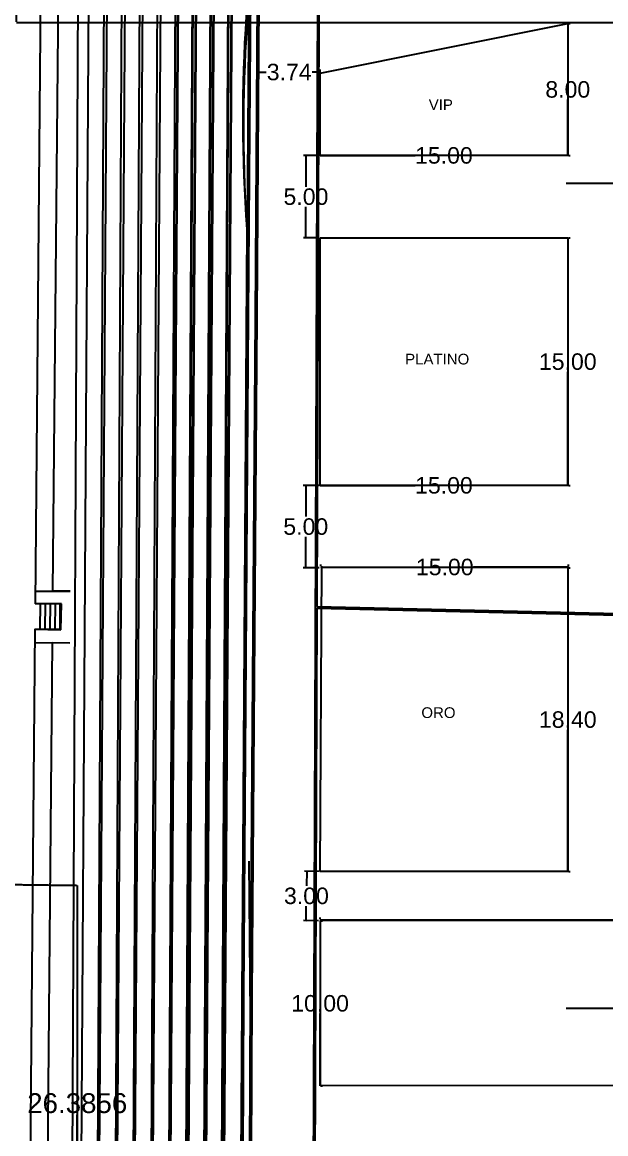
# Model space of a CAD drawing. Header units: millimetres. Extents: x 793 to 3159, y 750 to 2095.
# Drawn here: x 1340.3 to 1375.7, y 868.8 to 936.2 of the extents above; entities that cross this region are included whole.
import ezdxf

# ---------------------------------------------------------------- set-up
doc = ezdxf.new("R2010")
doc.units = ezdxf.units.MM
doc.linetypes.add('CONTINUA', pattern=[0])
for name, color, linetype in [('A-PISO-LIMITE', 42, 'Continuous'), ('A-PROY', 252, 'Continuous'), ('DIMEN', 7, 'Continuous'), ('escalones', 7, 'Continuous'), ('GUARNICIONES DE CAMPO FUTBOL', 9, 'Continuous'), ('PISTA DE ATLETISMO', 22, 'Continuous'), ('poligono real existente', 210, 'Continuous'), ('RETUTM01', 8, 'Continuous')]:
    doc.layers.add(name, color=color, linetype=linetype)
doc.styles.add('kobalt-240', font='arial.ttf', dxfattribs={"height": 6.5})
doc.styles.get("Standard").update_dxf_attribs({"font": 'arial.ttf'})
doc.dimstyles.new('kobalt-dim-planta', dxfattribs={"dimtxt": 10, "dimasz": 1, "dimexe": 1.5, "dimexo": 0.5, "dimgap": 1, "dimtad": 0, "dimtih": 1, "dimtoh": 1, "dimzin": 0, "dimdsep": 46, "dimtxsty": 'Standard', "dimblk": 'ARCHTICK', "dimcen": 0.8, "dimclrd": 256, "dimclre": 256, "dimclrt": 256, "dimadec": 0, "dimazin": 0, "dimtfac": 1, "dimtofl": 0, "dimtmove": 1, "dimatfit": 3, "dimfxl": 1, "dimtolj": 1, "dimtzin": 0, "dimarcsym": 0})
doc.dimstyles.get("Standard").update_dxf_attribs({"dimtxt": 1.2, "dimasz": 0.18, "dimexe": 0.18, "dimexo": 0.0625, "dimgap": 0.09, "dimtad": 0, "dimtih": 1, "dimtoh": 1, "dimdec": 4, "dimlfac": -1, "dimzin": 0, "dimdsep": 46, "dimtxsty": 'Standard', "dimcen": 0.09, "dimadec": 0, "dimazin": 0, "dimtfac": 1, "dimtdec": 4, "dimtofl": 0, "dimtmove": 0, "dimatfit": 3, "dimfxl": 1, "dimtolj": 1, "dimtzin": 0, "dimarcsym": 0})

# ---------------------------------------------------------------- blocks, each defined once
blk = doc.blocks.new('A$C6A1540C3')
at = {"layer": 'RETUTM01', "color": 8, "linetype": 'Continuous'}
for p, q in [((3.75, 7.5), (3.75, 0)), ((0, 3.75), (7.5, 3.75))]:
    blk.add_line(p, q, dxfattribs=at)
blk = doc.blocks.new('A$C01AD1605')
at = {"layer": 'GUARNICIONES DE CAMPO FUTBOL', "elevation": -294.174}
for points in [[(20.197, -13.244), (20.043, -35.664), (19.753, -76.862), (19.699, -91.506)], [(20.297, -13.245), (20.143, -35.665), (19.853, -76.863), (19.799, -91.507)], [(20.709, -13.29), (20.55, -35.738), (20.253, -76.865), (20.196, -91.411)], [(20.809, -13.291), (20.65, -35.739), (20.353, -76.866), (20.296, -91.411)]]:
    blk.add_lwpolyline(points, dxfattribs=at)
at = {"layer": 'PISTA DE ATLETISMO'}
blk.add_line((20.058, -30.389, -294.108), (19.671, -88.607, -294.065), dxfattribs=at)
blk.add_arc((111.554, -23.632, -294.043), 91.745, 168.11125, 184.22341, dxfattribs=at)
blk = doc.blocks.new('_ArchTick')
at = {"color": 0, "linetype": 'ByBlock', "const_width": 0.15}
blk.add_lwpolyline([(-0.5, -0.5), (0.5, 0.5)], dxfattribs=at)
blk = doc.blocks.new('*D157')
at = {"layer": 'Defpoints', "color": 0, "transparency": 16777216}
for p in [(1358.356, 928.116), (1358.356, 928.116), (1373.356, 928.116)]:
    blk.add_point(p, dxfattribs=at)
at = {"layer": 'DIMEN', "lineweight": -2, "transparency": 16777216}
for p, q in [((1358.356, 928.166), (1358.356, 928.266)), ((1358.356, 928.116), (1364.118, 928.116)), ((1373.356, 928.116), (1367.595, 928.116)), ((1373.356, 928.166), (1373.356, 928.266))]:
    blk.add_line(p, q, dxfattribs=at)
at = {"layer": 'DIMEN', "lineweight": -2, "transparency": 16777216, "xscale": 0.1, "yscale": 0.1, "zscale": 0.1, "rotation": 180}
blk.add_blockref('_ArchTick', (1358.356, 928.116), dxfattribs=at)
at = {"layer": 'DIMEN', "lineweight": -2, "transparency": 16777216, "xscale": 0.1, "yscale": 0.1, "zscale": 0.1}
blk.add_blockref('_ArchTick', (1373.356, 928.116), dxfattribs=at)
at = {"layer": 'DIMEN', "transparency": 16777216, "insert": (1365.856, 928.116), "char_height": 1, "attachment_point": 5}
blk.add_mtext('\\A1;15.00', dxfattribs=at)
blk = doc.blocks.new('*D158')
at = {"layer": 'Defpoints', "color": 0, "transparency": 16777216}
for p in [(1373.356, 936.116), (1373.356, 928.116), (1373.356, 928.116)]:
    blk.add_point(p, dxfattribs=at)
at = {"layer": 'DIMEN', "lineweight": -2, "transparency": 16777216}
for p, q in [((1373.356, 936.116), (1373.356, 932.726)), ((1373.406, 936.116), (1373.506, 936.116)), ((1373.356, 928.116), (1373.356, 931.505)), ((1373.406, 928.116), (1373.506, 928.116))]:
    blk.add_line(p, q, dxfattribs=at)
at = {"layer": 'DIMEN', "lineweight": -2, "transparency": 16777216, "xscale": 0.1, "yscale": 0.1, "zscale": 0.1}
for p, rotation in [((1373.356, 936.116), 90), ((1373.356, 928.116), 270)]:
    blk.add_blockref('_ArchTick', p, dxfattribs=dict(at, rotation=rotation))
at = {"layer": 'DIMEN', "transparency": 16777216, "insert": (1373.356, 932.116), "char_height": 1, "attachment_point": 5}
blk.add_mtext('\\A1;8.00', dxfattribs=at)
blk = doc.blocks.new('*D159')
at = {"layer": 'Defpoints', "color": 0, "transparency": 16777216}
for p in [(1358.356, 908.116), (1358.356, 908.116), (1373.356, 908.116)]:
    blk.add_point(p, dxfattribs=at)
at = {"layer": 'DIMEN', "lineweight": -2, "transparency": 16777216}
for p, q in [((1358.356, 908.166), (1358.356, 908.266)), ((1358.356, 908.116), (1364.118, 908.116)), ((1373.356, 908.116), (1367.595, 908.116)), ((1373.356, 908.166), (1373.356, 908.266))]:
    blk.add_line(p, q, dxfattribs=at)
at = {"layer": 'DIMEN', "lineweight": -2, "transparency": 16777216, "xscale": 0.1, "yscale": 0.1, "zscale": 0.1, "rotation": 180}
blk.add_blockref('_ArchTick', (1358.356, 908.116), dxfattribs=at)
at = {"layer": 'DIMEN', "lineweight": -2, "transparency": 16777216, "xscale": 0.1, "yscale": 0.1, "zscale": 0.1}
blk.add_blockref('_ArchTick', (1373.356, 908.116), dxfattribs=at)
at = {"layer": 'DIMEN', "transparency": 16777216, "insert": (1365.856, 908.116), "char_height": 1, "attachment_point": 5}
blk.add_mtext('\\A1;15.00', dxfattribs=at)
blk = doc.blocks.new('*D160')
at = {"layer": 'Defpoints', "color": 0, "transparency": 16777216}
for p in [(1373.356, 923.116), (1373.356, 908.116), (1373.356, 908.116)]:
    blk.add_point(p, dxfattribs=at)
at = {"layer": 'DIMEN', "lineweight": -2, "transparency": 16777216}
for p, q in [((1373.356, 923.116), (1373.356, 916.226)), ((1373.406, 923.116), (1373.506, 923.116)), ((1373.356, 908.116), (1373.356, 915.005)), ((1373.406, 908.116), (1373.506, 908.116))]:
    blk.add_line(p, q, dxfattribs=at)
at = {"layer": 'DIMEN', "lineweight": -2, "transparency": 16777216, "xscale": 0.1, "yscale": 0.1, "zscale": 0.1}
for p, rotation in [((1373.356, 923.116), 90), ((1373.356, 908.116), 270)]:
    blk.add_blockref('_ArchTick', p, dxfattribs=dict(at, rotation=rotation))
at = {"layer": 'DIMEN', "transparency": 16777216, "insert": (1373.356, 915.616), "char_height": 1, "attachment_point": 5}
blk.add_mtext('\\A1;15.00', dxfattribs=at)
blk = doc.blocks.new('*D169')
at = {"layer": 'Defpoints', "color": 0, "transparency": 16777216}
for p in [(1358.406, 903.166), (1373.406, 903.166), (1373.406, 903.166)]:
    blk.add_point(p, dxfattribs=at)
at = {"layer": 'DIMEN', "lineweight": -2, "transparency": 16777216}
for p, q in [((1358.406, 903.216), (1358.406, 903.316)), ((1358.406, 903.166), (1364.168, 903.166)), ((1373.406, 903.166), (1367.645, 903.166)), ((1373.406, 903.216), (1373.406, 903.316))]:
    blk.add_line(p, q, dxfattribs=at)
at = {"layer": 'DIMEN', "lineweight": -2, "transparency": 16777216, "xscale": 0.1, "yscale": 0.1, "zscale": 0.1, "rotation": 180}
blk.add_blockref('_ArchTick', (1358.406, 903.166), dxfattribs=at)
at = {"layer": 'DIMEN', "lineweight": -2, "transparency": 16777216, "xscale": 0.1, "yscale": 0.1, "zscale": 0.1}
blk.add_blockref('_ArchTick', (1373.406, 903.166), dxfattribs=at)
at = {"layer": 'DIMEN', "transparency": 16777216, "insert": (1365.906, 903.166), "char_height": 1, "attachment_point": 5}
blk.add_mtext('\\A1;15.00', dxfattribs=at)
blk = doc.blocks.new('*D172')
at = {"layer": 'Defpoints', "color": 0, "transparency": 16777216}
for p in [(1373.356, 903.116), (1373.356, 884.716), (1373.356, 884.716)]:
    blk.add_point(p, dxfattribs=at)
at = {"layer": 'DIMEN', "lineweight": -2, "transparency": 16777216}
for p, q in [((1373.356, 903.116), (1373.356, 894.526)), ((1373.406, 903.116), (1373.506, 903.116)), ((1373.356, 884.716), (1373.356, 893.305)), ((1373.406, 884.716), (1373.506, 884.716))]:
    blk.add_line(p, q, dxfattribs=at)
at = {"layer": 'DIMEN', "lineweight": -2, "transparency": 16777216, "xscale": 0.1, "yscale": 0.1, "zscale": 0.1}
for p, rotation in [((1373.356, 903.116), 90), ((1373.356, 884.716), 270)]:
    blk.add_blockref('_ArchTick', p, dxfattribs=dict(at, rotation=rotation))
at = {"layer": 'DIMEN', "transparency": 16777216, "insert": (1373.356, 893.916), "char_height": 1, "attachment_point": 5}
blk.add_mtext('\\A1;18.40', dxfattribs=at)
blk = doc.blocks.new('*D177')
at = {"layer": 'Defpoints', "color": 0, "transparency": 16777216}
for p in [(1358.356, 881.767), (1358.356, 881.767), (1429.285, 881.767)]:
    blk.add_point(p, dxfattribs=at)
at = {"layer": 'DIMEN', "lineweight": -2, "transparency": 16777216}
for p, q in [((1358.356, 881.817), (1358.356, 881.917)), ((1358.356, 881.767), (1392.038, 881.767)), ((1429.285, 881.767), (1395.604, 881.767)), ((1429.285, 881.817), (1429.285, 881.917))]:
    blk.add_line(p, q, dxfattribs=at)
at = {"layer": 'DIMEN', "lineweight": -2, "transparency": 16777216, "xscale": 0.1, "yscale": 0.1, "zscale": 0.1, "rotation": 180}
blk.add_blockref('_ArchTick', (1358.356, 881.767), dxfattribs=at)
at = {"layer": 'DIMEN', "lineweight": -2, "transparency": 16777216, "xscale": 0.1, "yscale": 0.1, "zscale": 0.1}
blk.add_blockref('_ArchTick', (1429.285, 881.767), dxfattribs=at)
at = {"layer": 'DIMEN', "transparency": 16777216, "insert": (1393.821, 881.767), "char_height": 1, "attachment_point": 5}
blk.add_mtext('\\A1;70.93', dxfattribs=at)
blk = doc.blocks.new('*D178')
at = {"layer": 'Defpoints', "color": 0, "transparency": 16777216}
for p in [(1358.356, 881.716), (1358.356, 871.716), (1358.356, 871.716)]:
    blk.add_point(p, dxfattribs=at)
at = {"layer": 'DIMEN', "lineweight": -2, "transparency": 16777216}
for p, q in [((1358.356, 881.716), (1358.356, 877.326)), ((1358.406, 881.716), (1358.506, 881.716)), ((1358.356, 871.716), (1358.356, 876.105)), ((1358.406, 871.716), (1358.506, 871.716))]:
    blk.add_line(p, q, dxfattribs=at)
at = {"layer": 'DIMEN', "lineweight": -2, "transparency": 16777216, "xscale": 0.1, "yscale": 0.1, "zscale": 0.1}
for p, rotation in [((1358.356, 881.716), 90), ((1358.356, 871.716), 270)]:
    blk.add_blockref('_ArchTick', p, dxfattribs=dict(at, rotation=rotation))
at = {"layer": 'DIMEN', "transparency": 16777216, "insert": (1358.356, 876.716), "char_height": 1, "attachment_point": 5}
blk.add_mtext('\\A1;10.00', dxfattribs=at)
blk = doc.blocks.new('*D181')
at = {"layer": 'Defpoints', "color": 0, "transparency": 16777216}
for p in [(1358.356, 928.116), (1357.501, 923.116), (1358.356, 923.116)]:
    blk.add_point(p, dxfattribs=at)
at = {"layer": 'DIMEN', "lineweight": -2, "transparency": 16777216}
for p, q in [((1358.306, 928.116), (1357.351, 928.116)), ((1357.501, 928.116), (1357.501, 926.226)), ((1357.501, 923.116), (1357.501, 925.005)), ((1358.306, 923.116), (1357.351, 923.116))]:
    blk.add_line(p, q, dxfattribs=at)
at = {"layer": 'DIMEN', "lineweight": -2, "transparency": 16777216, "xscale": 0.1, "yscale": 0.1, "zscale": 0.1}
for p, rotation in [((1357.501, 928.116), 90), ((1357.501, 923.116), 270)]:
    blk.add_blockref('_ArchTick', p, dxfattribs=dict(at, rotation=rotation))
at = {"layer": 'DIMEN', "transparency": 16777216, "insert": (1357.501, 925.616), "char_height": 1, "attachment_point": 5}
blk.add_mtext('\\A1;5.00', dxfattribs=at)
blk = doc.blocks.new('*D182')
at = {"layer": 'Defpoints', "color": 0, "transparency": 16777216}
for p in [(1358.356, 908.116), (1357.49, 903.116), (1358.356, 903.116)]:
    blk.add_point(p, dxfattribs=at)
at = {"layer": 'DIMEN', "lineweight": -2, "transparency": 16777216}
for p, q in [((1358.306, 908.116), (1357.34, 908.116)), ((1357.49, 908.116), (1357.49, 906.226)), ((1357.49, 903.116), (1357.49, 905.005)), ((1358.306, 903.116), (1357.34, 903.116))]:
    blk.add_line(p, q, dxfattribs=at)
at = {"layer": 'DIMEN', "lineweight": -2, "transparency": 16777216, "xscale": 0.1, "yscale": 0.1, "zscale": 0.1}
for p, rotation in [((1357.49, 908.116), 90), ((1357.49, 903.116), 270)]:
    blk.add_blockref('_ArchTick', p, dxfattribs=dict(at, rotation=rotation))
at = {"layer": 'DIMEN', "transparency": 16777216, "insert": (1357.49, 905.616), "char_height": 1, "attachment_point": 5}
blk.add_mtext('\\A1;5.00', dxfattribs=at)
blk = doc.blocks.new('*D183')
at = {"layer": 'Defpoints', "color": 0, "transparency": 16777216}
for p in [(1358.356, 884.716), (1357.505, 881.73), (1358.306, 881.717)]:
    blk.add_point(p, dxfattribs=at)
at = {"layer": 'DIMEN', "lineweight": -2, "transparency": 16777216}
for p, q in [((1358.306, 884.717), (1357.405, 884.732)), ((1357.555, 884.729), (1357.54, 883.841)), ((1357.505, 881.73), (1357.52, 882.619)), ((1358.256, 881.718), (1357.355, 881.733))]:
    blk.add_line(p, q, dxfattribs=at)
at = {"layer": 'DIMEN', "lineweight": -2, "transparency": 16777216, "xscale": 0.1, "yscale": 0.1, "zscale": 0.1}
for p, rotation in [((1357.555, 884.729), 89.04481927673099), ((1357.505, 881.73), 269.0448192767309)]:
    blk.add_blockref('_ArchTick', p, dxfattribs=dict(at, rotation=rotation))
at = {"layer": 'DIMEN', "transparency": 16777216, "insert": (1357.53, 883.23), "char_height": 1, "attachment_point": 5}
blk.add_mtext('\\A1;3.00', dxfattribs=at)
blk = doc.blocks.new('*D184')
at = {"layer": 'Defpoints', "color": 0, "transparency": 16777216}
for p in [(1354.62, 933.17), (1354.62, 933.116), (1358.356, 933.116)]:
    blk.add_point(p, dxfattribs=at)
at = {"layer": 'DIMEN', "lineweight": -2, "transparency": 16777216}
for p, q in [((1354.62, 933.166), (1354.62, 933.32)), ((1358.356, 933.166), (1358.356, 933.32)), ((1354.62, 933.17), (1355.092, 933.17)), ((1358.356, 933.17), (1357.884, 933.17))]:
    blk.add_line(p, q, dxfattribs=at)
at = {"layer": 'DIMEN', "lineweight": -2, "transparency": 16777216, "xscale": 0.1, "yscale": 0.1, "zscale": 0.1, "rotation": 180}
blk.add_blockref('_ArchTick', (1354.62, 933.17), dxfattribs=at)
at = {"layer": 'DIMEN', "lineweight": -2, "transparency": 16777216, "xscale": 0.1, "yscale": 0.1, "zscale": 0.1}
blk.add_blockref('_ArchTick', (1358.356, 933.17), dxfattribs=at)
at = {"layer": 'DIMEN', "transparency": 16777216, "insert": (1356.488, 933.17), "char_height": 1, "attachment_point": 5}
blk.add_mtext('\\A1;3.74', dxfattribs=at)
blk = doc.blocks.new('*D201')
at = {"layer": 'Defpoints', "color": 0, "lineweight": -2, "transparency": 16777216}
for p, q in [((1325.973, 884.071), (1331.723, 884.001)), ((1325.792, 884.011), (1325.79, 883.894)), ((1343.463, 883.857), (1337.713, 883.927)), ((1343.642, 883.792), (1343.641, 883.674))]:
    blk.add_line(p, q, dxfattribs=at)
at = {"layer": 'Defpoints', "color": 0, "transparency": 16777216}
for p in [(1325.793, 884.074, 289.168), (1343.643, 883.854, 289.088), (1343.643, 883.854)]:
    blk.add_point(p, dxfattribs=at)
for points in [[(1325.973, 884.101), (1325.972, 884.041), (1325.793, 884.074)], [(1343.463, 883.887), (1343.462, 883.827), (1343.643, 883.854)]]:
    blk.add_solid(points, dxfattribs=at)
at = {"layer": 'Defpoints', "color": 0, "transparency": 16777216, "insert": (1334.718, 883.964), "char_height": 1.2, "attachment_point": 5}
blk.add_mtext('\\A1;17.8515', dxfattribs=at)
blk = doc.blocks.new('*D202')
at = {"layer": 'Defpoints', "color": 0, "lineweight": -2, "transparency": 16777216}
for p, q in [((1343.58, 883.854), (1343.463, 883.854)), ((1343.643, 883.674), (1343.651, 871.365)), ((1343.66, 857.649), (1343.652, 869.958)), ((1343.723, 857.469), (1343.84, 857.469))]:
    blk.add_line(p, q, dxfattribs=at)
at = {"layer": 'Defpoints', "color": 0, "transparency": 16777216}
for p in [(1343.643, 883.854, 289.088), (1343.66, 857.469), (1343.66, 857.469)]:
    blk.add_point(p, dxfattribs=at)
for points in [[(1343.673, 883.674), (1343.613, 883.674), (1343.643, 883.854)], [(1343.69, 857.649), (1343.63, 857.649), (1343.66, 857.469)]]:
    blk.add_solid(points, dxfattribs=at)
at = {"layer": 'Defpoints', "color": 0, "transparency": 16777216, "insert": (1343.651, 870.662), "char_height": 1.2, "attachment_point": 5}
blk.add_mtext('\\A1;26.3856', dxfattribs=at)
blk = doc.blocks.new('*D205')
at = {"layer": 'Defpoints', "color": 0, "lineweight": -2, "transparency": 16777216}
for p, q in [((1339.981, 936.22), (1339.981, 936.937)), ((1340.161, 936.757), (1387.68, 936.757)), ((1442.114, 936.757), (1394.596, 936.757)), ((1442.294, 936.22), (1442.294, 936.937))]:
    blk.add_line(p, q, dxfattribs=at)
at = {"layer": 'Defpoints', "color": 0, "transparency": 16777216}
for p in [(1339.981, 936.757), (1339.981, 936.158, 283.455), (1442.294, 936.158, 283.455)]:
    blk.add_point(p, dxfattribs=at)
for points in [[(1340.161, 936.787), (1340.161, 936.727), (1339.981, 936.757)], [(1442.114, 936.787), (1442.114, 936.727), (1442.294, 936.757)]]:
    blk.add_solid(points, dxfattribs=at)
at = {"layer": 'Defpoints', "color": 0, "transparency": 16777216, "insert": (1391.138, 936.757), "char_height": 1.2, "attachment_point": 5}
blk.add_mtext('\\A1;102.3128', dxfattribs=at)

msp = doc.modelspace()

# ---------------------------------------------------------------- linework, layer by layer
at = {"layer": 'A-PISO-LIMITE', "linetype": 'CONTINUA', "ltscale": 0.5}
for p, q in [((1343.17501, 826.8498, 288.3458), (1343.89915, 976.59316, 292.96452)), ((1344.57474, 976.97233, 288.97734), (1343.64082, 826.81043, 288.34583))]:
    msp.add_line(p, q, dxfattribs=at)
at = {"layer": 'A-PROY', "linetype": 'CONTINUA', "ltscale": 0.5}
for p, q in [((1350.84492, 981.44538, 585.43757), (1350.04576, 831.44564, 581.39967)), ((1351.92489, 981.43743, 585.43757), (1351.12581, 831.4491, 581.39967)), ((1353.00486, 981.42947, 585.43757), (1352.20586, 831.45256, 581.39967)), ((1345.4848, 980.9326, 297.75879), (1344.68527, 830.8758, 293.72089)), ((1346.56478, 980.92465, 297.75879), (1345.76532, 830.87926, 293.72089)), ((1347.64475, 980.9167, 297.75879), (1346.84536, 830.88272, 293.72089)), ((1348.72472, 980.90875, 297.75879), (1347.92541, 830.88618, 293.72089)), ((1349.80469, 980.90079, 297.75879), (1349.00546, 830.88964, 293.72089)), ((1350.88466, 980.89284, 297.75879), (1350.0855, 830.8931, 293.72089)), ((1351.96463, 980.88489, 297.75879), (1351.16555, 830.89656, 293.72089)), ((1353.0446, 980.87694, 297.75879), (1352.2456, 830.90003, 293.72089)), ((1341.4739, 942.90686, 295.00984), (1341.10551, 900.94246, 292.95019)), ((1342.18082, 901.70987, 292.97655), (1342.55443, 942.10946, 294.12469)), ((1345.454, 938.24099, 293.72089), (1344.74027, 830.87544, 293.72089)), ((1346.5337, 938.19219, 293.72089), (1345.82031, 830.8789, 293.72089)), ((1347.61339, 938.14316, 293.72089), (1346.90036, 830.88236, 293.72089)), ((1348.69309, 938.0939, 293.72089), (1347.98041, 830.88582, 293.72089)), ((1349.73305, 938.59694, 581.39967), (1349.02072, 831.44182, 581.39967)), ((1349.77279, 938.0444, 293.72089), (1349.06046, 830.88928, 293.72089)), ((1350.81274, 938.54721, 581.39967), (1350.10076, 831.44528, 581.39967)), ((1350.85248, 937.99467, 293.72089), (1350.1405, 830.89274, 293.72089)), ((1351.89243, 938.49723, 581.39967), (1351.18081, 831.44874, 581.39967)), ((1352.97212, 938.44701, 581.39967), (1352.26086, 831.4522, 581.39967)), ((1351.93217, 937.94469, 293.72089), (1351.22055, 830.8962, 293.72089)), ((1353.01186, 937.89447, 293.72089), (1352.3006, 830.89966, 293.72089)), ((1353.9264, 923.66879, 542.73039), (1353.53939, 865.45024, 576.53859)), ((1353.96614, 923.11625, 255.0516), (1353.57913, 864.8977, 288.8598)), ((1341.11247, 901.71573, 292.95019), (1343.22358, 901.69636, 292.95019)), ((1342.60544, 900.92895, 292.95019), (1341.10551, 900.94246, 292.95019)), ((1341.40549, 900.93975, 292.94833), (1341.39181, 899.41994, 292.94833)), ((1341.70548, 900.93705, 292.94833), (1341.69179, 899.41724, 292.94833)), ((1341.70548, 900.93705, 292.94833), (1341.69179, 899.41724, 292.94833)), ((1342.00547, 900.93435, 292.94833), (1341.99178, 899.41453, 292.94833)), ((1342.30546, 900.93165, 292.94833), (1342.29177, 899.41183, 292.94833)), ((1342.60544, 900.92895, 292.94833), (1342.59176, 899.40913, 292.94833)), ((1358.15905, 900.67001, 581.40154), (1384.4943, 900.0742, 581.40154)), ((1358.15968, 900.77002, 581.40154), (1384.49655, 900.17417, 581.40154)), ((1341.08784, 899.40787, 293.91489), (1340.73082, 859.01695, 292.93741)), ((1341.09182, 899.42264, 292.95019), (1342.59176, 899.40913, 292.95019)), ((1341.08444, 898.60327, 292.95019), (1343.1955, 898.5839, 292.95019)), ((1341.79365, 859.0072, 292.93741), (1342.16091, 898.58631, 292.93645))]:
    msp.add_line(p, q, dxfattribs=at)
at = {"layer": 'A-PROY', "linetype": 'CONTINUA', "ltscale": 0.5, "elevation": 581.39967}
msp.add_lwpolyline([(1430.20762, 951.80254), (1429.46095, 953.85265), (1358.25099, 954.42572), (1357.87635, 849.35037), (1429.22198, 849.07585)], close=True, dxfattribs=at)
at = {"layer": 'A-PROY', "linetype": 'CONTINUA', "ltscale": 0.5}
for points, elevation in [([(1373.61089, 954.20072), (1358.35035, 954.32463), (1358.15968, 900.77002)], 581.39967), ([(1358.15905, 900.67001), (1357.97698, 849.4497), (1373.28938, 849.39134)], 581.40154)]:
    msp.add_lwpolyline(points, dxfattribs=dict(at, elevation=elevation))
for centre in [(1445.4219, 930.4254, 542.73039), (1445.46164, 929.87286, 255.0516)]:
    msp.add_arc(centre, 91.74463, 168.1112314, 184.22342, dxfattribs=at)
at = {"layer": 'Defpoints'}
for p, q in [((1442.29425, 936.1575, 283.45492), (1339.98143, 936.1575, 283.45492)), ((1354.03971, 885.33555), (1354.16038, 871.28056)), ((1325.79271, 884.07371, 289.168), (1343.64285, 883.85432, 289.08765)), ((1343.64285, 883.85432, 289.08765), (1343.66014, 857.46877))]:
    msp.add_line(p, q, dxfattribs=at)
at = {"layer": 'DIMEN'}
for p, q in [((1358.35639, 933.11588, 287.67879), (1373.35639, 936.11588, 287.67879)), ((1373.35639, 936.11588, 287.67879), (1373.35639, 928.11588, 287.67879)), ((1358.35639, 928.11588, 287.67879), (1358.35639, 933.11588, 287.67879)), ((1373.35639, 928.11588, 287.67879), (1358.35639, 928.11588, 287.67879)), ((1358.35639, 908.11588, 287.67879), (1358.35639, 923.11588, 287.67879)), ((1358.35639, 923.11588, 287.67879), (1373.35639, 923.11588, 287.67879)), ((1373.35639, 923.11588, 287.67879), (1373.35639, 908.11588, 287.67879)), ((1373.35639, 908.11588, 287.67879), (1358.35639, 908.11588, 287.67879)), ((1358.35639, 884.71588, 287.67879), (1358.45639, 903.21588, 287.67879)), ((1358.40639, 903.16588, 287.67879), (1373.40639, 903.16588, 287.67879)), ((1373.35639, 903.11588, 287.67879), (1373.35639, 884.71588, 287.67879)), ((1373.35639, 884.71588, 287.67879), (1358.35639, 884.71588, 287.67879)), ((1429.28532, 881.76695, 287.67879), (1358.35639, 881.76695, 287.67879)), ((1358.35639, 881.71588, 287.67879), (1358.35639, 871.71588, 287.67879)), ((1429.28532, 871.76695, 287.67879), (1358.35639, 871.71588, 287.67879))]:
    msp.add_line(p, q, dxfattribs=at)
at = {"layer": 'escalones', "extrusion": (-6.10067e-05, -9.6615e-06, 1)}
for p, q in [((1343.21499, 901.7033, 292.95728), (1342.18082, 901.70987, 292.97655)), ((1343.21499, 901.7033, 292.95728), (1342.18082, 901.70987, 292.97655)), ((1342.69629, 900.92915, 293.059), (1341.09738, 900.94496, 294.02805)), ((1342.69629, 900.92915, 293.059), (1341.09738, 900.94496, 294.02805)), ((1342.6558, 899.35428, 293.05798), (1342.69629, 900.92915, 293.059)), ((1342.6558, 899.35428, 293.05798), (1342.69629, 900.92915, 293.059)), ((1341.08784, 899.40787, 293.91489), (1342.6558, 899.35428, 293.05798)), ((1341.08784, 899.40787, 293.91489), (1342.6558, 899.35428, 293.05798)), ((1342.16091, 898.58631, 292.93645), (1343.1955, 898.5839, 292.95019)), ((1342.16091, 898.58631, 292.93645), (1343.1955, 898.5839, 292.95019))]:
    msp.add_line(p, q, dxfattribs=at)
at = {"layer": 'PISTA DE ATLETISMO', "extrusion": (-6.10067e-05, -9.6615e-06, 1)}
for p, q in [((1353.9264, 923.66879, 576.49618), (1353.53939, 865.45024, 576.53859)), ((1353.9264, 923.66879, 576.49618), (1353.53939, 865.45024, 576.53859)), ((1353.96614, 923.11625, 288.81739), (1353.57913, 864.8977, 288.8598)), ((1353.96614, 923.11625, 288.81739), (1353.57913, 864.8977, 288.8598))]:
    msp.add_line(p, q, dxfattribs=at)
for centre in [(1445.45727, 930.43094, 576.46965), (1445.45727, 930.43094, 576.46965), (1445.47946, 929.87562, 288.79087), (1445.47946, 929.87562, 288.79087)]:
    msp.add_arc(centre, 91.74483, 168.1112402, 184.2233937, dxfattribs=at)

# ---------------------------------------------------------------- block references
at = {"linetype": 'CONTINUA', "ltscale": 0.5}
msp.add_blockref('A$C01AD1605', (1333.86778, 954.05755, 577.69725), dxfattribs=at)
at = {"layer": 'poligono real existente'}
for p in [(1373.26741, 922.67944, 287.67879), (1373.26741, 872.67944, 287.67879)]:
    msp.add_blockref('A$C6A1540C3', p, dxfattribs=at)

# ---------------------------------------------------------------- texts
at = {"layer": 'DIMEN', "char_height": 0.65, "attachment_point": 1, "style": 'kobalt-240'}
for s, insert, width in [('\\pxqc;VIP', (1362.79013, 931.51896, 287.67879), 5.7554332), ('\\pxqc;PLATINO', (1361.4629, 916.09752, 287.67879), 7.9755061), ('\\pxqc;ORO', (1362.24237, 894.66724, 287.67879), 6.5625266)]:
    msp.add_mtext(s, dxfattribs=dict(at, insert=insert, width=width))

# ---------------------------------------------------------------- dimensions: what is measured, and where the dimension line sits
at = {"layer": 'Defpoints'}
dim = msp.add_linear_dim(base=(1339.98143, 936.75669), p1=(1442.29425, 936.1575, 283.45492), p2=(1339.98143, 936.1575, 283.45492), dimstyle='Standard', dxfattribs=at)
dim.commit()
dim.dimension.update_dxf_attribs({"geometry": '*D205', "text_midpoint": (1391.13784, 936.75669), "dimtype": 160})
for p1, p2, picture, middle in [((1325.79271, 884.07371, 289.168), (1343.64285, 883.85432, 289.08765), '*D201', (1334.71778, 883.96402)), ((1343.64285, 883.85432, 289.08765), (1343.66014, 857.46877), '*D202', (1343.6515, 870.66155))]:
    dim = msp.add_aligned_dim(p1=p1, p2=p2, distance=0, dimstyle='Standard', dxfattribs=at)
    dim.commit()
    dim.dimension.update_dxf_attribs({"geometry": picture, "text_midpoint": middle})
at = {"layer": 'DIMEN'}
for base, p1, p2, picture, middle in [((1373.35639, 928.11588, 287.67879), (1373.35639, 936.11588, 287.67879), (1373.35639, 928.11588, 287.67879), '*D158', (1373.35639, 932.11588, 287.67879)), ((1357.50136, 923.11588, 287.67879), (1358.35639, 928.11588, 287.67879), (1358.35639, 923.11588, 287.67879), '*D181', (1357.50136, 925.61588, 287.67879)), ((1373.35639, 908.11588, 287.67879), (1373.35639, 923.11588, 287.67879), (1373.35639, 908.11588, 287.67879), '*D160', (1373.35639, 915.61588, 287.67879)), ((1357.49012, 903.11588, 287.67879), (1358.35639, 908.11588, 287.67879), (1358.35639, 903.11588, 287.67879), '*D182', (1357.49012, 905.61588, 287.67879)), ((1373.35639, 884.71588, 287.67879), (1373.35639, 903.11588, 287.67879), (1373.35639, 884.71588, 287.67879), '*D172', (1373.35639, 893.91588, 287.67879)), ((1358.35639, 871.71588, 287.67879), (1358.35639, 881.71588, 287.67879), (1358.35639, 871.71588, 287.67879), '*D178', (1358.35639, 876.71588, 287.67879))]:
    dim = msp.add_linear_dim(base=base, p1=p1, p2=p2, angle=90, dimstyle='kobalt-dim-planta', dxfattribs=at)
    dim.commit()
    dim.dimension.update_dxf_attribs({"geometry": picture, "text_midpoint": middle})
for base, p1, p2, picture, middle in [((1354.61951, 933.17002, 287.67879), (1358.35639, 933.11588, 287.67879), (1354.61951, 933.11588, 287.67879), '*D184', (1356.48795, 933.17002, 287.67879)), ((1358.35639, 928.11588, 287.67879), (1373.35639, 928.11588, 287.67879), (1358.35639, 928.11588, 287.67879), '*D157', (1365.85639, 928.11588, 287.67879)), ((1358.35639, 908.11588, 287.67879), (1373.35639, 908.11588, 287.67879), (1358.35639, 908.11588, 287.67879), '*D159', (1365.85639, 908.11588, 287.67879)), ((1373.40639, 903.16588, 287.67879), (1358.40639, 903.16588, 287.67879), (1373.40639, 903.16588, 287.67879), '*D169', (1365.90639, 903.16588, 287.67879)), ((1358.35639, 881.76695, 287.67879), (1429.28532, 881.76695, 287.67879), (1358.35639, 881.76695, 287.67879), '*D177', (1393.82086, 881.76695, 287.67879))]:
    dim = msp.add_linear_dim(base=base, p1=p1, p2=p2, dimstyle='kobalt-dim-planta', dxfattribs=at)
    dim.commit()
    dim.dimension.update_dxf_attribs({"geometry": picture, "text_midpoint": middle})
dim = msp.add_aligned_dim(p1=(1358.35639, 884.71588, 287.67879), p2=(1358.30639, 881.71695, 287.67879), distance=-0.80179, dimstyle='kobalt-dim-planta', dxfattribs=at)
dim.commit()
dim.dimension.update_dxf_attribs({"geometry": '*D183', "text_midpoint": (1357.52971, 883.22978, 287.67879)})

doc.saveas('drawing.dxf')
